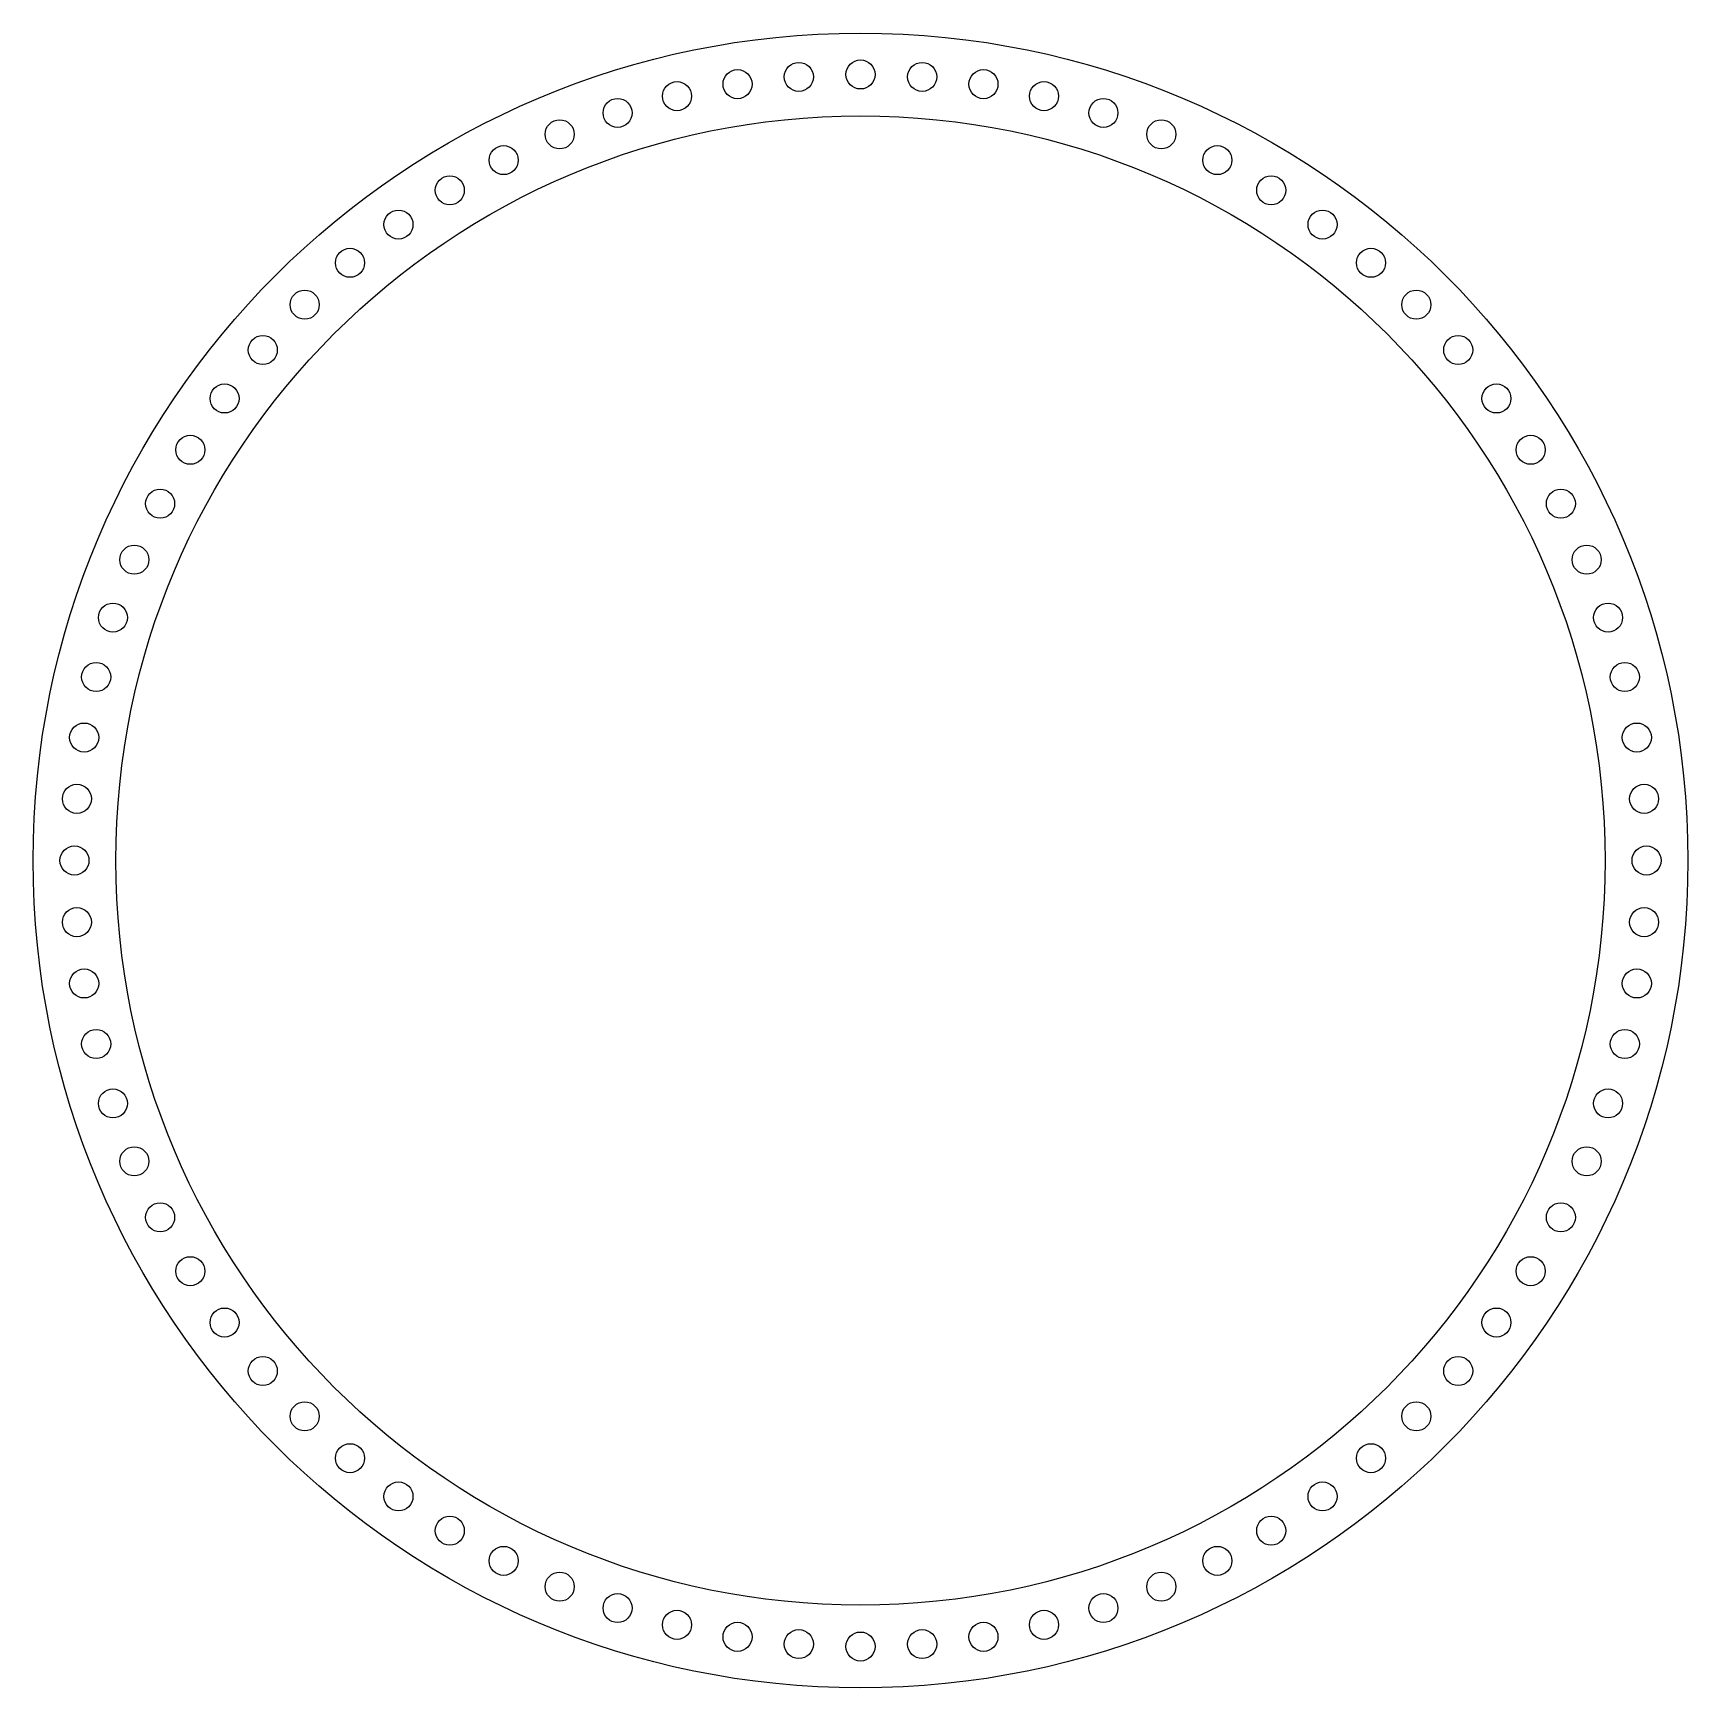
# Model space of a CAD drawing. Header units: inches. Extents: x -3.75 to 3.75, y -3.75 to 3.75.
import ezdxf

# ---------------------------------------------------------------- set-up
doc = ezdxf.new("R2010")
doc.units = ezdxf.units.IN
doc.header["$MEASUREMENT"] = 0

msp = doc.modelspace()

# ---------------------------------------------------------------- linework, layer by layer
for centre, radius in [((0, 0), 3.75), ((-0.2795, 3.5515), 0.0658), ((0, 3.5625), 0.0658), ((0.2795, 3.5515), 0.0658), ((-0.8316, 3.4641), 0.0658), ((-0.5573, 3.5186), 0.0658), ((0.5573, 3.5186), 0.0658), ((0.8316, 3.4641), 0.0658), ((-1.1009, 3.3881), 0.0658), ((1.1009, 3.3881), 0.0658), ((0, 0), 3.375), ((-1.3633, 3.2913), 0.0658), ((1.3633, 3.2913), 0.0658), ((-1.6173, 3.1742), 0.0658), ((1.6173, 3.1742), 0.0658), ((-1.8614, 3.0375), 0.0658), ((1.8614, 3.0375), 0.0658), ((-2.094, 2.8821), 0.0658), ((2.094, 2.8821), 0.0658), ((-2.3137, 2.7089), 0.0658), ((2.3137, 2.7089), 0.0658), ((-2.5191, 2.5191), 0.0658), ((2.5191, 2.5191), 0.0658), ((-2.7089, 2.3137), 0.0658), ((2.7089, 2.3137), 0.0658), ((-2.8821, 2.094), 0.0658), ((2.8821, 2.094), 0.0658), ((-3.0375, 1.8614), 0.0658), ((3.0375, 1.8614), 0.0658), ((-3.1742, 1.6173), 0.0658), ((3.1742, 1.6173), 0.0658), ((-3.2913, 1.3633), 0.0658), ((3.2913, 1.3633), 0.0658), ((-3.3881, 1.1009), 0.0658), ((3.3881, 1.1009), 0.0658), ((-3.4641, 0.8316), 0.0658), ((3.4641, 0.8316), 0.0658), ((-3.5186, 0.5573), 0.0658), ((3.5186, 0.5573), 0.0658), ((-3.5515, 0.2795), 0.0658), ((3.5515, 0.2795), 0.0658), ((-3.5625, 0), 0.0658), ((3.5625, 0), 0.0658), ((-3.5515, -0.2795), 0.0658), ((3.5515, -0.2795), 0.0658), ((-3.5186, -0.5573), 0.0658), ((3.5186, -0.5573), 0.0658), ((-3.4641, -0.8316), 0.0658), ((3.4641, -0.8316), 0.0658), ((-3.3881, -1.1009), 0.0658), ((3.3881, -1.1009), 0.0658), ((-3.2913, -1.3633), 0.0658), ((3.2913, -1.3633), 0.0658), ((-3.1742, -1.6173), 0.0658), ((3.1742, -1.6173), 0.0658), ((-3.0375, -1.8614), 0.0658), ((3.0375, -1.8614), 0.0658), ((-2.8821, -2.094), 0.0658), ((2.8821, -2.094), 0.0658), ((-2.7089, -2.3137), 0.0658), ((2.7089, -2.3137), 0.0658), ((-2.5191, -2.5191), 0.0658), ((2.5191, -2.5191), 0.0658), ((-2.3137, -2.7089), 0.0658), ((2.3137, -2.7089), 0.0658), ((-2.094, -2.8821), 0.0658), ((2.094, -2.8821), 0.0658), ((-1.8614, -3.0375), 0.0658), ((1.8614, -3.0375), 0.0658), ((-1.6173, -3.1742), 0.0658), ((1.6173, -3.1742), 0.0658), ((-1.3633, -3.2913), 0.0658), ((1.3633, -3.2913), 0.0658), ((-1.1009, -3.3881), 0.0658), ((1.1009, -3.3881), 0.0658), ((-0.8316, -3.4641), 0.0658), ((0.8316, -3.4641), 0.0658), ((-0.5573, -3.5186), 0.0658), ((-0.2795, -3.5515), 0.0658), ((0, -3.5625), 0.0658), ((0.2795, -3.5515), 0.0658), ((0.5573, -3.5186), 0.0658)]:
    msp.add_circle(centre, radius)

doc.saveas('drawing.dxf')
